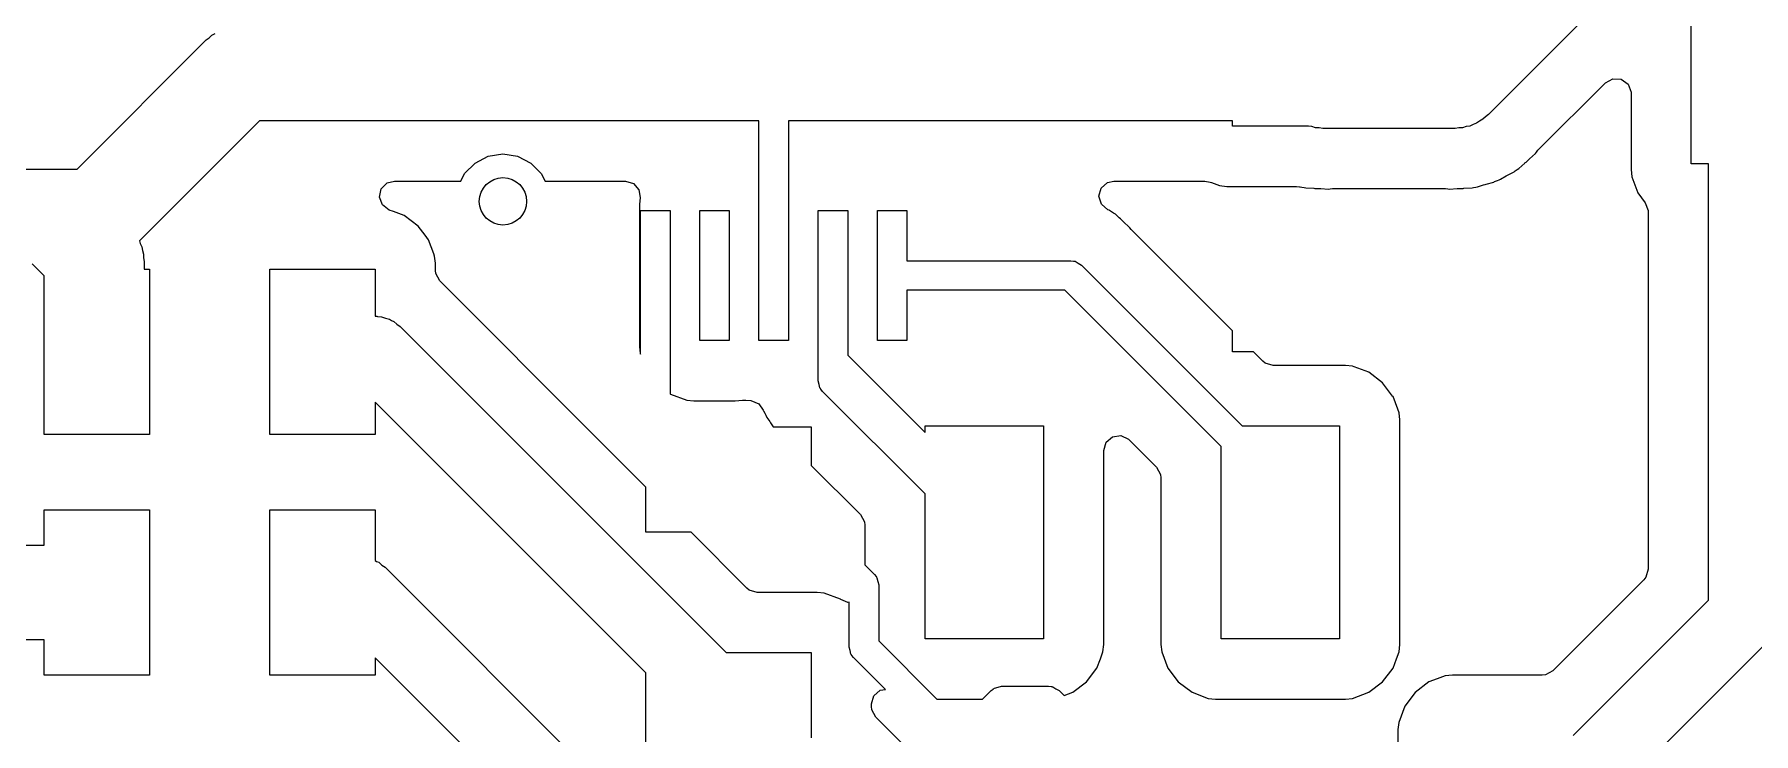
# Model space of a CAD drawing. Extents: x 0.01 to 3.59, y 0.01 to 1.99.
# Drawn here: x 2.604 to 3.176, y 0.703 to 0.935 of the extents above; entities that cross this region are included whole.
import ezdxf

# ---------------------------------------------------------------- set-up
doc = ezdxf.new("R2010")
doc.units = 0
doc.header["$MEASUREMENT"] = 0
doc.layers.add('BLACK', color=7, linetype='CONTINUOUS')

msp = doc.modelspace()

# ---------------------------------------------------------------- linework, layer by layer
at = {"layer": 'BLACK', "linetype": 'CONTINUOUS'}
for p, q in [((3.155, 0.8925), (3.155, 0.9475)), ((3.11864, 0.93987), (3.08763, 0.90886)), ((2.61848, 0.89075), (2.66136, 0.93364)), ((2.66136, 0.93364), (2.66237, 0.93436)), ((2.66237, 0.93436), (2.66324, 0.93524)), ((2.66324, 0.93524), (2.66435, 0.9358)), ((3.12651, 0.91943), (3.12897, 0.92077)), ((3.12897, 0.92077), (3.13175, 0.92057)), ((3.13175, 0.92057), (3.13399, 0.9189)), ((3.10405, 0.89697), (3.12651, 0.91943)), ((3.13399, 0.9189), (3.13497, 0.91628)), ((3.13497, 0.91628), (3.13498, 0.91593)), ((3.13498, 0.91593), (3.13498, 0.89058)), ((3.08763, 0.90886), (3.08663, 0.90814)), ((2.67902, 0.90675), (2.63913, 0.86686)), ((2.8425, 0.90675), (2.67902, 0.90675)), ((2.84508, 0.90675), (2.8425, 0.90675)), ((2.84508, 0.87701), (2.84508, 0.90675)), ((2.8875, 0.90675), (2.85492, 0.90675)), ((2.85492, 0.90675), (2.85492, 0.87701)), ((3.0025, 0.90675), (2.8875, 0.90675)), ((3.0025, 0.905), (3.0025, 0.90675)), ((3.02778, 0.905), (3.0025, 0.905)), ((3.02886, 0.90483), (3.02778, 0.905)), ((3.03004, 0.90445), (3.02886, 0.90483)), ((3.03128, 0.90445), (3.03004, 0.90445)), ((3.0325, 0.90425), (3.03128, 0.90445)), ((3.0765, 0.90425), (3.0325, 0.90425)), ((3.07772, 0.90445), (3.0765, 0.90425)), ((3.07896, 0.90445), (3.07772, 0.90445)), ((3.08014, 0.90483), (3.07896, 0.90445)), ((3.08136, 0.90502), (3.08014, 0.90483)), ((3.08247, 0.90559), (3.08136, 0.90502)), ((3.08365, 0.90597), (3.08247, 0.90559)), ((3.08465, 0.9067), (3.08365, 0.90597)), ((3.08575, 0.90726), (3.08465, 0.9067)), ((3.08663, 0.90814), (3.08575, 0.90726)), ((2.74726, 0.88926), (2.75074, 0.89274)), ((2.75074, 0.89274), (2.75513, 0.89498)), ((2.75513, 0.89498), (2.76, 0.89575)), ((2.76, 0.89575), (2.76487, 0.89498)), ((2.76487, 0.89498), (2.76926, 0.89274)), ((2.76926, 0.89274), (2.77274, 0.88926)), ((3.09764, 0.8909), (3.09964, 0.89271)), ((3.09964, 0.89271), (3.09983, 0.89287)), ((3.09983, 0.89287), (3.10007, 0.89307)), ((3.10007, 0.89307), (3.10046, 0.89338)), ((3.10046, 0.89338), (3.10103, 0.89396)), ((3.10103, 0.89396), (3.10122, 0.89413)), ((3.10122, 0.89413), (3.10322, 0.89593)), ((3.10322, 0.89593), (3.10355, 0.89638)), ((3.10355, 0.89638), (3.10405, 0.89697)), ((3.16069, 0.8925), (3.155, 0.8925)), ((3.16069, 0.74739), (3.16069, 0.8925)), ((2.555, 0.89075), (2.61, 0.89075)), ((2.61, 0.89075), (2.61848, 0.89075)), ((2.71955, 0.88415), (2.72153, 0.88613)), ((2.72153, 0.88613), (2.72391, 0.88673)), ((2.72391, 0.88673), (2.74597, 0.88673)), ((2.74597, 0.88673), (2.74726, 0.88926)), ((2.77274, 0.88926), (2.77403, 0.88673)), ((2.77403, 0.88673), (2.80069, 0.88673)), ((2.80069, 0.88673), (2.80337, 0.88594)), ((2.80337, 0.88594), (2.8052, 0.88383)), ((2.95884, 0.88437), (2.96091, 0.88624)), ((2.96091, 0.88624), (2.96306, 0.88673)), ((2.96306, 0.88673), (2.9933, 0.88673)), ((2.9933, 0.88673), (2.99503, 0.88642)), ((2.99503, 0.88642), (2.99551, 0.88624)), ((2.99551, 0.88624), (2.9982, 0.88524)), ((3.08678, 0.88573), (3.08938, 0.88642)), ((3.08938, 0.88642), (3.08965, 0.88656)), ((3.08965, 0.88656), (3.08988, 0.88668)), ((3.08988, 0.88668), (3.0906, 0.88697)), ((3.0906, 0.88697), (3.09112, 0.88714)), ((3.09112, 0.88714), (3.09154, 0.88738)), ((3.09154, 0.88738), (3.09346, 0.88849)), ((3.09346, 0.88849), (3.09368, 0.88861)), ((3.09368, 0.88861), (3.09608, 0.88984)), ((3.09608, 0.88984), (3.09651, 0.89019)), ((3.09651, 0.89019), (3.09716, 0.89063)), ((3.09716, 0.89063), (3.09764, 0.8909)), ((3.13498, 0.89058), (3.13524, 0.8882)), ((3.13524, 0.8882), (3.13524, 0.8882)), ((3.13524, 0.8882), (3.13725, 0.88281)), ((2.71896, 0.88142), (2.71955, 0.88415)), ((2.71994, 0.8788), (2.71896, 0.88142)), ((2.8052, 0.88383), (2.80562, 0.88124)), ((2.80562, 0.88124), (2.80537, 0.87892)), ((2.9581, 0.88167), (2.95884, 0.88437)), ((2.95894, 0.87901), (2.9581, 0.88167)), ((2.9982, 0.88524), (2.9982, 0.88524)), ((2.9982, 0.88524), (3.00058, 0.88498)), ((3.00058, 0.88498), (3.00059, 0.88498)), ((3.00059, 0.88498), (3.02375, 0.88498)), ((3.02375, 0.88498), (3.02478, 0.88487)), ((3.02478, 0.88487), (3.02502, 0.88482)), ((3.02502, 0.88482), (3.02557, 0.88476)), ((3.02557, 0.88476), (3.02634, 0.88462)), ((3.02634, 0.88462), (3.02687, 0.88448)), ((3.02687, 0.88448), (3.02687, 0.88448)), ((3.02687, 0.88448), (3.02687, 0.88448)), ((3.02687, 0.88448), (3.02956, 0.88434)), ((3.02956, 0.88434), (3.02982, 0.88432)), ((3.02982, 0.88432), (3.03062, 0.88423)), ((3.03062, 0.88423), (3.03063, 0.88423)), ((3.03063, 0.88423), (3.03063, 0.88423)), ((3.03063, 0.88423), (3.03143, 0.88423)), ((3.03143, 0.88423), (3.03169, 0.88423)), ((3.03169, 0.88423), (3.03182, 0.88422)), ((3.03182, 0.88422), (3.03438, 0.88408)), ((3.03438, 0.88408), (3.03493, 0.88417)), ((3.03493, 0.88417), (3.03571, 0.88423)), ((3.03571, 0.88423), (3.07329, 0.88423)), ((3.07329, 0.88423), (3.07407, 0.88417)), ((3.07407, 0.88417), (3.07461, 0.88408)), ((3.07461, 0.88408), (3.07718, 0.88422)), ((3.07718, 0.88422), (3.0773, 0.88423)), ((3.0773, 0.88423), (3.07756, 0.88423)), ((3.07756, 0.88423), (3.07837, 0.88423)), ((3.07837, 0.88423), (3.07917, 0.88432)), ((3.07837, 0.88423), (3.07837, 0.88423)), ((3.07837, 0.88423), (3.07837, 0.88423)), ((3.07837, 0.88423), (3.07837, 0.88423)), ((3.07917, 0.88432), (3.07943, 0.88434)), ((3.07943, 0.88434), (3.08212, 0.88448)), ((3.08212, 0.88448), (3.08266, 0.88462)), ((3.08266, 0.88462), (3.08342, 0.88476)), ((3.08342, 0.88476), (3.0839, 0.88481)), ((3.0839, 0.88481), (3.08397, 0.88482)), ((3.08397, 0.88482), (3.08592, 0.88545)), ((3.08397, 0.88482), (3.08397, 0.88482)), ((3.08397, 0.88482), (3.08397, 0.88482)), ((3.08592, 0.88545), (3.08653, 0.88565)), ((3.08653, 0.88565), (3.08678, 0.88573)), ((3.13725, 0.88281), (3.13725, 0.88281)), ((3.13725, 0.88281), (3.13968, 0.87956)), ((2.72217, 0.87712), (2.71994, 0.8788)), ((2.72361, 0.87659), (2.72217, 0.87712)), ((2.72719, 0.87525), (2.72361, 0.87659)), ((2.7318, 0.8718), (2.72719, 0.87525)), ((2.72719, 0.87525), (2.72719, 0.87525)), ((2.72719, 0.87525), (2.72719, 0.87525)), ((2.80537, 0.87892), (2.80537, 0.83179)), ((2.80571, 0.8337), (2.80571, 0.87701)), ((2.80571, 0.87701), (2.81555, 0.87701)), ((2.81555, 0.87701), (2.81555, 0.85535)), ((2.82539, 0.8337), (2.82539, 0.87701)), ((2.82539, 0.87701), (2.83524, 0.87701)), ((2.83524, 0.87701), (2.83524, 0.8337)), ((2.84508, 0.8337), (2.84508, 0.87701)), ((2.85492, 0.87701), (2.85492, 0.8337)), ((2.86476, 0.8337), (2.86476, 0.87701)), ((2.86476, 0.87701), (2.87461, 0.87701)), ((2.87461, 0.87701), (2.87461, 0.85535)), ((2.88445, 0.8337), (2.88445, 0.87701)), ((2.88445, 0.87701), (2.89429, 0.87701)), ((2.89429, 0.87701), (2.89429, 0.86028)), ((2.96109, 0.87722), (2.95894, 0.87901)), ((2.96148, 0.87705), (2.96109, 0.87722)), ((2.96162, 0.87699), (2.96148, 0.87705)), ((2.96225, 0.8765), (2.96162, 0.87699)), ((2.9629, 0.87608), (2.96225, 0.8765)), ((2.9636, 0.87569), (2.9629, 0.87608)), ((2.96486, 0.8745), (2.9636, 0.87569)), ((2.96522, 0.8742), (2.96486, 0.8745)), ((3.13968, 0.87956), (3.14066, 0.87694)), ((3.14066, 0.87694), (3.14067, 0.87659)), ((3.14067, 0.87659), (3.14067, 0.75774)), ((2.7341, 0.86873), (2.7318, 0.8718)), ((2.73525, 0.86719), (2.7341, 0.86873)), ((2.96535, 0.8741), (2.96522, 0.8742)), ((2.96612, 0.87332), (2.96535, 0.8741)), ((2.96623, 0.87322), (2.96612, 0.87332)), ((2.96819, 0.87138), (2.96623, 0.87322)), ((2.96839, 0.87114), (2.96819, 0.87138)), ((2.96819, 0.87138), (2.96819, 0.87138)), ((2.9684, 0.87115), (2.96839, 0.87114)), ((2.96879, 0.87066), (2.9684, 0.87115)), ((2.99089, 0.84855), (2.96879, 0.87066)), ((2.63913, 0.86686), (2.63941, 0.86597)), ((2.63941, 0.86597), (2.63998, 0.86487)), ((2.63998, 0.86487), (2.64017, 0.86364)), ((2.64017, 0.86364), (2.64055, 0.86246)), ((2.73699, 0.86254), (2.73525, 0.86719)), ((2.6075, 0.85523), (2.60348, 0.85925)), ((2.64055, 0.86246), (2.64055, 0.86122)), ((2.64055, 0.86122), (2.64075, 0.86)), ((2.64075, 0.86), (2.64075, 0.8575)), ((2.64075, 0.8575), (2.6425, 0.8575)), ((2.6425, 0.8575), (2.6425, 0.8025)), ((2.6825, 0.8025), (2.6825, 0.8575)), ((2.6825, 0.8575), (2.7175, 0.8575)), ((2.7175, 0.8575), (2.7175, 0.84181)), ((2.73726, 0.8618), (2.73699, 0.86254)), ((2.73752, 0.85942), (2.73726, 0.8618)), ((2.73726, 0.8618), (2.73726, 0.8618)), ((2.73752, 0.85941), (2.73752, 0.85942)), ((2.73752, 0.85705), (2.73752, 0.85941)), ((2.89429, 0.86028), (2.90413, 0.86028)), ((2.90413, 0.86028), (2.94882, 0.86028)), ((2.94882, 0.86028), (2.94969, 0.86015)), ((2.94969, 0.86015), (2.94986, 0.86016)), ((2.94986, 0.86016), (2.94996, 0.86011)), ((2.94996, 0.86011), (2.95021, 0.86008)), ((2.95021, 0.86008), (2.95123, 0.85942)), ((2.95123, 0.85942), (2.9523, 0.85883)), ((2.9523, 0.85883), (3.0057, 0.80543)), ((2.6075, 0.8025), (2.6075, 0.85523)), ((2.73763, 0.856), (2.73752, 0.85705)), ((2.73897, 0.85354), (2.73763, 0.856)), ((2.79067, 0.80185), (2.73897, 0.85354)), ((2.81555, 0.85535), (2.81555, 0.81606)), ((2.87461, 0.85535), (2.87461, 0.82889)), ((2.90413, 0.85043), (2.89429, 0.85043)), ((2.89429, 0.85043), (2.89429, 0.8337)), ((2.94678, 0.85043), (2.90413, 0.85043)), ((2.99874, 0.79847), (2.94678, 0.85043)), ((3.0025, 0.83695), (2.99089, 0.84855)), ((2.7175, 0.84181), (2.71788, 0.84178)), ((2.71788, 0.84178), (2.71805, 0.8418)), ((2.71805, 0.8418), (2.71831, 0.84174)), ((2.71831, 0.84174), (2.71967, 0.84161)), ((2.71967, 0.84161), (2.72094, 0.84112)), ((2.72094, 0.84112), (2.72227, 0.8408)), ((2.72227, 0.8408), (2.72295, 0.84034)), ((2.72295, 0.84034), (2.72372, 0.84004)), ((2.72372, 0.84004), (2.72473, 0.83912)), ((2.72473, 0.83912), (2.72585, 0.83835)), ((2.72585, 0.83835), (2.8342, 0.73)), ((3.0025, 0.83), (3.0025, 0.83695)), ((2.80537, 0.83179), (2.80563, 0.8294)), ((2.80563, 0.8294), (2.80563, 0.8294)), ((2.80563, 0.8294), (2.80571, 0.82919)), ((2.80571, 0.82919), (2.80571, 0.8337)), ((2.83524, 0.8337), (2.82539, 0.8337)), ((2.85492, 0.8337), (2.84508, 0.8337)), ((2.86476, 0.82031), (2.86476, 0.8337)), ((2.87461, 0.82889), (2.90031, 0.80318)), ((2.89429, 0.8337), (2.88445, 0.8337)), ((3.00945, 0.83), (3.0025, 0.83)), ((3.01254, 0.82691), (3.00945, 0.83)), ((3.01337, 0.82624), (3.01254, 0.82691)), ((3.01605, 0.82545), (3.01337, 0.82624)), ((3.04002, 0.82545), (3.01605, 0.82545)), ((3.04003, 0.82545), (3.04002, 0.82545)), ((3.04241, 0.8252), (3.04003, 0.82545)), ((3.04003, 0.82545), (3.04003, 0.82545)), ((3.04003, 0.82545), (3.04003, 0.82545)), ((3.04293, 0.825), (3.04241, 0.8252)), ((3.04241, 0.8252), (3.04241, 0.8252)), ((3.04241, 0.8252), (3.04241, 0.8252)), ((3.04241, 0.8252), (3.04241, 0.8252)), ((3.04241, 0.8252), (3.04241, 0.8252)), ((3.0478, 0.82318), (3.04293, 0.825)), ((3.05241, 0.81973), (3.0478, 0.82318)), ((3.0478, 0.82318), (3.0478, 0.82318)), ((3.0478, 0.82318), (3.0478, 0.82318)), ((2.86511, 0.81915), (2.86476, 0.82031)), ((2.86537, 0.81796), (2.86511, 0.81915)), ((2.86551, 0.81776), (2.86537, 0.81796)), ((2.86555, 0.81765), (2.86551, 0.81776)), ((2.86568, 0.81754), (2.86555, 0.81765)), ((2.86621, 0.81684), (2.86568, 0.81754)), ((3.05574, 0.81528), (3.05241, 0.81973)), ((2.8075, 0.7233), (2.7175, 0.8133)), ((2.7175, 0.8133), (2.7175, 0.8025)), ((2.81555, 0.81606), (2.8157, 0.81595)), ((2.8157, 0.81595), (2.8157, 0.81595)), ((2.8157, 0.81595), (2.82109, 0.81394)), ((2.82109, 0.81394), (2.82109, 0.81394)), ((2.82109, 0.81394), (2.82348, 0.81368)), ((2.82348, 0.81368), (2.82348, 0.81368)), ((2.82348, 0.81368), (2.83715, 0.81368)), ((2.83715, 0.81368), (2.83963, 0.81395)), ((2.83963, 0.81395), (2.84069, 0.81395)), ((2.84069, 0.81395), (2.84241, 0.81376)), ((2.84241, 0.81376), (2.845, 0.81269)), ((2.845, 0.81269), (2.84645, 0.8106)), ((2.90031, 0.78273), (2.86621, 0.81684)), ((3.05586, 0.81513), (3.05574, 0.81528)), ((3.05744, 0.8109), (3.05586, 0.81513)), ((2.84645, 0.8106), (2.84649, 0.81062)), ((2.84649, 0.81062), (2.84658, 0.81042)), ((2.84658, 0.81042), (2.84659, 0.8104)), ((2.84659, 0.8104), (2.8466, 0.81035)), ((2.8466, 0.81035), (2.84661, 0.81033)), ((2.84661, 0.81033), (2.84702, 0.80964)), ((2.84702, 0.80964), (2.84736, 0.80895)), ((2.84736, 0.80895), (2.84766, 0.8082)), ((2.84766, 0.8082), (2.84868, 0.8068)), ((2.84868, 0.8068), (2.84894, 0.80641)), ((2.84894, 0.80641), (2.84977, 0.805)), ((3.05787, 0.80973), (3.05744, 0.8109)), ((3.05813, 0.80735), (3.05787, 0.80973)), ((3.05787, 0.80973), (3.05787, 0.80973)), ((3.05813, 0.73265), (3.05813, 0.80735)), ((3.05813, 0.80735), (3.05813, 0.80735)), ((2.6425, 0.8025), (2.6075, 0.8025)), ((2.7175, 0.8025), (2.6825, 0.8025)), ((2.8075, 0.78502), (2.79067, 0.80185)), ((2.84977, 0.805), (2.8625, 0.805)), ((2.8625, 0.805), (2.8625, 0.79223)), ((2.90031, 0.80318), (2.90031, 0.80543)), ((2.90031, 0.80543), (2.93969, 0.80543)), ((2.93969, 0.80543), (2.93969, 0.73457)), ((2.96049, 0.7999), (2.9626, 0.80173)), ((2.9626, 0.80173), (2.96537, 0.80213)), ((2.96537, 0.80213), (2.96791, 0.80097)), ((2.96791, 0.80097), (2.96817, 0.80073)), ((2.96817, 0.80073), (2.97727, 0.79163)), ((3.0057, 0.80543), (3.03811, 0.80543)), ((3.03811, 0.80543), (3.03811, 0.73457)), ((2.9597, 0.79722), (2.96049, 0.7999)), ((2.9597, 0.73265), (2.9597, 0.79722)), ((2.99874, 0.73457), (2.99874, 0.79847)), ((2.8625, 0.79223), (2.87884, 0.77589)), ((2.97727, 0.79163), (2.97861, 0.78918)), ((2.97861, 0.78918), (2.97872, 0.78813)), ((2.8075, 0.77), (2.8075, 0.78502)), ((2.97872, 0.78813), (2.97872, 0.73265)), ((2.6075, 0.76575), (2.6075, 0.7775)), ((2.6075, 0.7775), (2.6425, 0.7775)), ((2.6425, 0.7775), (2.6425, 0.7225)), ((2.6825, 0.7225), (2.6825, 0.7775)), ((2.6825, 0.7775), (2.7175, 0.7775)), ((2.7175, 0.7775), (2.7175, 0.76065)), ((2.90031, 0.73457), (2.90031, 0.78273)), ((2.87884, 0.77589), (2.88018, 0.77343)), ((2.88018, 0.77343), (2.8803, 0.77238)), ((2.8803, 0.77238), (2.8803, 0.75916)), ((2.82252, 0.77), (2.8075, 0.77)), ((2.84104, 0.75147), (2.82252, 0.77)), ((2.59152, 0.76575), (2.6075, 0.76575)), ((2.7175, 0.76065), (2.71795, 0.76034)), ((2.71795, 0.76034), (2.71872, 0.76004)), ((2.71872, 0.76004), (2.71973, 0.75912)), ((2.71973, 0.75912), (2.72085, 0.75835)), ((2.72085, 0.75835), (2.8117, 0.6675)), ((2.8803, 0.75916), (2.88348, 0.75598)), ((2.88348, 0.75598), (2.88401, 0.75528)), ((2.88401, 0.75528), (2.88414, 0.75516)), ((2.88414, 0.75516), (2.88417, 0.75506)), ((2.88417, 0.75506), (2.88432, 0.75486)), ((2.88432, 0.75486), (2.88458, 0.75367)), ((3.13988, 0.75506), (3.13922, 0.75423)), ((3.14067, 0.75774), (3.13988, 0.75506)), ((2.84187, 0.75081), (2.84104, 0.75147)), ((2.84455, 0.75002), (2.84187, 0.75081)), ((2.86441, 0.75002), (2.84455, 0.75002)), ((2.86442, 0.75002), (2.86441, 0.75002)), ((2.86441, 0.75002), (2.86441, 0.75002)), ((2.8668, 0.74976), (2.86442, 0.75002)), ((2.86442, 0.75002), (2.86442, 0.75002)), ((2.87219, 0.74775), (2.8668, 0.74976)), ((2.8668, 0.74976), (2.8668, 0.74976)), ((2.8668, 0.74976), (2.8668, 0.74976)), ((2.88458, 0.75367), (2.88492, 0.7525)), ((2.88492, 0.7525), (2.88492, 0.73389)), ((3.13922, 0.75423), (3.10896, 0.72397)), ((2.87236, 0.74763), (2.87219, 0.74775)), ((2.87463, 0.74669), (2.87236, 0.74763)), ((2.87508, 0.74675), (2.87463, 0.74669)), ((2.87508, 0.73185), (2.87508, 0.74675)), ((3.1158, 0.7025), (3.16069, 0.74739)), ((2.6075, 0.73425), (2.585, 0.73425)), ((2.6075, 0.7225), (2.6075, 0.73425)), ((2.87542, 0.73068), (2.87508, 0.73185)), ((2.88492, 0.73389), (2.90426, 0.71455)), ((2.93969, 0.73457), (2.90031, 0.73457)), ((2.95945, 0.73027), (2.9597, 0.73265)), ((2.9597, 0.73265), (2.9597, 0.73265)), ((2.97872, 0.73265), (2.97898, 0.73027)), ((3.03811, 0.73457), (2.99874, 0.73457)), ((3.05787, 0.73027), (3.05813, 0.73265)), ((3.05813, 0.73265), (3.05813, 0.73265)), ((3.18085, 0.73415), (3.1325, 0.6858)), ((2.805, 0.6408), (2.7175, 0.7283)), ((2.7175, 0.7283), (2.7175, 0.7225)), ((2.8342, 0.73), (2.8625, 0.73)), ((2.8625, 0.73), (2.8625, 0.7017)), ((2.87568, 0.72949), (2.87542, 0.73068)), ((2.87583, 0.72929), (2.87568, 0.72949)), ((2.87586, 0.72919), (2.87583, 0.72929)), ((2.87599, 0.72907), (2.87586, 0.72919)), ((2.87652, 0.72837), (2.87599, 0.72907)), ((2.88716, 0.71773), (2.87652, 0.72837)), ((2.95744, 0.72488), (2.95859, 0.72795)), ((2.95859, 0.72795), (2.95945, 0.73027)), ((2.95945, 0.73027), (2.95945, 0.73027)), ((2.97898, 0.73027), (2.97898, 0.73027)), ((2.97898, 0.73027), (2.98099, 0.72487)), ((3.05587, 0.72488), (3.05701, 0.72795)), ((3.05701, 0.72795), (3.05787, 0.73027)), ((3.05787, 0.73027), (3.05787, 0.73027)), ((2.6425, 0.7225), (2.6075, 0.7225)), ((2.7175, 0.7225), (2.6825, 0.7225)), ((2.8075, 0.695), (2.8075, 0.7233)), ((2.94938, 0.71682), (2.95399, 0.72027)), ((2.95399, 0.72027), (2.95744, 0.72487)), ((2.95744, 0.72487), (2.95744, 0.72488)), ((2.95744, 0.72487), (2.95744, 0.72487)), ((2.98099, 0.72487), (2.98099, 0.72487)), ((2.98099, 0.72487), (2.98444, 0.72027)), ((2.98444, 0.72027), (2.98905, 0.71682)), ((3.0478, 0.71682), (3.05241, 0.72027)), ((3.05241, 0.72027), (3.05586, 0.72487)), ((3.05586, 0.72487), (3.05587, 0.72488)), ((3.05586, 0.72487), (3.05586, 0.72487)), ((3.06781, 0.72025), (3.0632, 0.7168)), ((3.0705, 0.72126), (3.06781, 0.72025)), ((3.06781, 0.72025), (3.06781, 0.72025)), ((3.06781, 0.72025), (3.06781, 0.72025)), ((3.0732, 0.72226), (3.0705, 0.72126)), ((3.07558, 0.72252), (3.0732, 0.72226)), ((3.0732, 0.72226), (3.0732, 0.72226)), ((3.07559, 0.72252), (3.07558, 0.72252)), ((3.07558, 0.72252), (3.07558, 0.72252)), ((3.10545, 0.72252), (3.07559, 0.72252)), ((3.1065, 0.72263), (3.10545, 0.72252)), ((3.10896, 0.72397), (3.1065, 0.72263)), ((2.88252, 0.71297), (2.88331, 0.71565)), ((2.88331, 0.71565), (2.88542, 0.71748)), ((2.88542, 0.71748), (2.88716, 0.71773)), ((2.90426, 0.71455), (2.91944, 0.71455)), ((2.91944, 0.71455), (2.92227, 0.71738)), ((2.92227, 0.71738), (2.92297, 0.7179)), ((2.92297, 0.7179), (2.92309, 0.71804)), ((2.92309, 0.71804), (2.92319, 0.71807)), ((2.92319, 0.71807), (2.92339, 0.71822)), ((2.92339, 0.71822), (2.92458, 0.71848)), ((2.92458, 0.71848), (2.92575, 0.71882)), ((2.92575, 0.71882), (2.94138, 0.71882)), ((2.94138, 0.71882), (2.94225, 0.71869)), ((2.94225, 0.71869), (2.94242, 0.71871)), ((2.94242, 0.71871), (2.94252, 0.71865)), ((2.94252, 0.71865), (2.94276, 0.71862)), ((2.94276, 0.71862), (2.94379, 0.71796)), ((2.94379, 0.71796), (2.94486, 0.71738)), ((2.94486, 0.71738), (2.9465, 0.71574)), ((2.9465, 0.71574), (2.94938, 0.71682)), ((2.94938, 0.71682), (2.94938, 0.71682)), ((2.98905, 0.71682), (2.98905, 0.71682)), ((2.98905, 0.71682), (2.99444, 0.7148)), ((2.99444, 0.7148), (2.99444, 0.7148)), ((2.99444, 0.7148), (2.99682, 0.71455)), ((2.99682, 0.71455), (2.99683, 0.71455)), ((2.99683, 0.71455), (3.04003, 0.71455)), ((3.04003, 0.71455), (3.04241, 0.7148)), ((3.04241, 0.7148), (3.0478, 0.71682)), ((3.04241, 0.7148), (3.04241, 0.7148)), ((3.0478, 0.71682), (3.0478, 0.71682)), ((3.0632, 0.7168), (3.05975, 0.71219)), ((2.88252, 0.71205), (2.88252, 0.71297)), ((2.88263, 0.711), (2.88252, 0.71205)), ((2.88397, 0.70854), (2.88263, 0.711)), ((3.05975, 0.71219), (3.05774, 0.7068)), ((3.05975, 0.71219), (3.05975, 0.71219)), ((2.89652, 0.696), (2.88397, 0.70854)), ((3.05774, 0.7068), (3.05748, 0.70442)), ((3.05748, 0.70442), (3.05748, 0.69791)), ((3.05774, 0.7068), (3.05774, 0.7068))]:
    msp.add_line(p, q, dxfattribs=at)
at = {"layer": 'BLACK'}
msp.add_circle((2.76, 0.88), 0.00787, dxfattribs=at)

doc.saveas('drawing.dxf')
